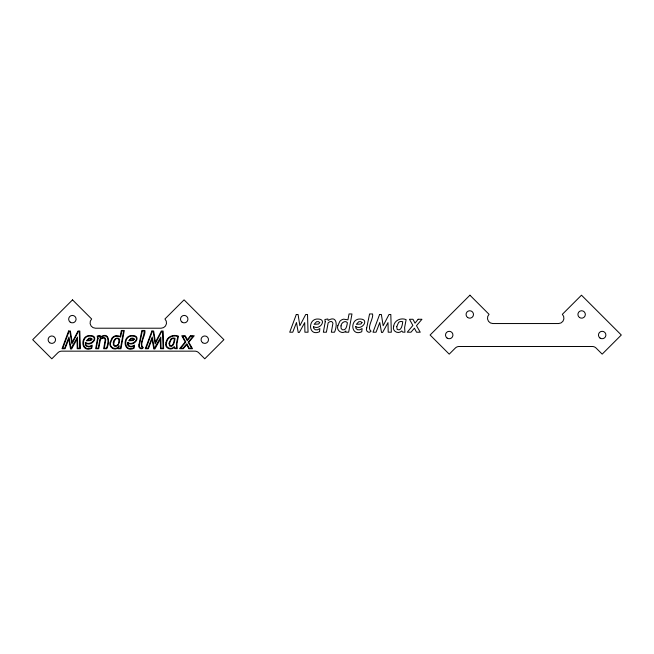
<?xml version="1.0" encoding="UTF-8"?>
<svg xmlns="http://www.w3.org/2000/svg" width="654" height="654" viewBox="0 0 654 654"><rect width="100%" height="100%" fill="white"/><g stroke="black" fill="none" stroke-linecap="round" stroke-linejoin="round"><path stroke-width="0.98" d="M85.322 342.402L85.494 345.042L86.23 346.13L88.838 346.988L91.756 346.048L91.298 347.854C81.284 352.506 80.794 334.938 90.44 336.074C99.31 336.557 90.677 346.677 85.322 342.402M85.829 343.097L86.009 344.838L87.571 346.26L89.655 346.342L92.149 345.091L91.797 348.271C80.516 353.43 79.731 334.815 90.448 335.527C99.751 335.739 92.075 347.184 85.829 343.097M127.571 342.402L127.751 345.042L128.486 346.13L131.094 346.988L134.013 346.048L133.555 347.854C123.541 352.506 123.05 334.938 132.697 336.074C141.566 336.557 132.934 346.677 127.571 342.402M128.086 343.097L128.266 344.838L129.827 346.26L131.912 346.342L134.405 345.091L134.054 348.271C122.764 353.43 121.987 334.815 132.705 335.527C142.008 335.739 134.332 347.184 128.086 343.097M313.528 326.591L313.707 328.333L315.269 329.755L317.362 329.829L319.855 328.586L319.504 331.758C308.214 336.924 307.437 318.31 318.146 319.021C327.45 319.234 319.773 330.679 313.528 326.591M355.784 326.591L355.964 328.333L357.525 329.755L359.61 329.829L362.103 328.586L361.76 331.758C350.47 336.924 349.694 318.31 360.403 319.021C369.706 319.234 362.03 330.679 355.784 326.591M169.051 343.17L169.492 345.966C173.817 348.255 174.7 340.799 175.043 338.232L173.424 337.995A3.483 3.483 0 0 0 170.841 339.083L169.051 343.17M169.59 343.244L169.885 345.574C173.555 347.2 173.948 340.759 174.405 338.69L173.416 338.543A2.943 2.943 0 0 0 171.225 339.467L169.59 343.244M396.749 326.665L397.191 329.461C401.515 331.75 402.406 324.294 402.741 321.727L401.123 321.49A3.483 3.483 0 0 0 398.539 322.577L396.749 326.665M97.544 338.306L95.672 348.713L98.705 348.713L100.43 339.41L101.803 338.38A3.581 3.581 0 0 1 104.174 338.143L105.237 339.647L103.659 348.713L106.79 348.713C109.578 342.786 109.872 331.202 100.43 336.916L100.152 335.469L97.193 336.009L97.544 338.306M98.084 338.306L96.318 348.173L98.255 348.173L99.931 339.132L103.348 337.497L105.13 338.02L105.785 339.63L104.313 348.173L106.34 348.173C109.431 341.96 108.744 331.603 100.062 337.848L99.719 336.099L97.838 336.442L98.084 338.306M113.305 342.385L113.379 344.805L114.605 346.285C118.636 347.495 119.298 341.846 119.674 339.164C117.606 336.377 113.256 339.451 113.305 342.385M113.845 342.467L113.91 344.65L114.818 345.77C122.65 345.827 117.9 331.603 113.845 342.467M325.242 321.801L323.37 332.207L326.403 332.207L328.128 322.904L329.51 321.874A3.581 3.581 0 0 1 331.872 321.637L332.943 323.141L331.357 332.207L334.488 332.207C337.276 326.281 337.57 314.697 328.128 320.411L327.85 318.964L324.891 319.504L325.242 321.801M341.012 325.88L341.086 328.3L342.304 329.779C346.342 330.989 346.996 325.34 347.372 322.659C345.304 319.871 340.963 322.945 341.012 325.88M110.158 342.214C108.27 347.012 114.769 351.419 118.186 347.503L117.957 348.713L120.965 348.713L124.268 330.466L121.342 330.466L120.23 336.336L115.962 335.674A6.679 6.679 0 0 0 112.096 337.905L110.158 342.214M110.69 342.304C108.621 347.691 116.714 351.002 119.069 345.745L118.611 348.173L120.516 348.173L123.614 331.006L121.791 331.006L120.63 337.129L118.889 336.303L116.069 336.213A6.148 6.148 0 0 0 112.504 338.265L110.69 342.304M337.856 325.708C335.968 330.507 342.467 334.913 345.884 330.998L345.655 332.207L348.664 332.207L351.966 313.961L349.04 313.961L347.928 319.831L343.661 319.168A6.679 6.679 0 0 0 339.794 321.4L337.856 325.708M165.969 342.696C164.072 347.715 170.727 351.157 174.103 347.421L174.961 348.631L177.242 348.713L176.915 344.078L178.411 336.131C173.236 333.957 166.623 336.81 165.969 342.696M166.508 342.786C164.62 347.74 171.397 350.454 174.266 346.587L175.182 348.124L176.572 348.173L176.376 344.004L177.79 336.54C172.991 334.644 167.089 337.448 166.508 342.786M393.675 326.191C391.771 331.21 398.425 334.652 401.801 330.916L402.66 332.126L404.94 332.207L404.613 327.564L406.118 319.626C400.935 317.452 394.321 320.305 393.675 326.191M139 344.478C137.463 347.388 141.411 350.56 143.365 347.699C138.566 344.356 146.112 335.077 144.861 330.466L141.861 330.466L139 344.478M139.539 344.544C138.738 346.35 140.013 349.154 142.212 348.067C139.465 343.53 144.387 336.156 144.199 331.006L142.302 331.006L139.539 344.544M366.698 327.973C365.161 330.883 369.109 334.055 371.063 331.194C366.273 327.85 373.818 318.572 372.559 313.961L369.567 313.961L366.698 327.973M91.478 339.132L90.653 340.047L87.284 340.382L89.026 338.747L91.478 339.132M92.026 339.091L90.89 340.538L86.41 340.808L88.821 338.241L90.734 338.11L92.026 339.091M133.735 339.132L132.909 340.047L129.541 340.382L131.282 338.747L133.735 339.132M134.283 339.091L133.146 340.538L128.666 340.808L131.07 338.241L132.991 338.11L134.283 339.091M319.732 322.586L318.596 324.032L314.108 324.302L316.52 321.735L318.441 321.604L319.732 322.586M361.989 322.586L360.853 324.032L356.365 324.302L358.776 321.735L360.697 321.604L361.989 322.586M68.605 331.006L62.032 348.713L65.065 348.713L68.776 339.034L70.526 348.958L71.629 348.958L77.008 339.132L77.213 348.713L80.328 348.713L79.821 331.006L78.006 331.006L72.161 342.238L70.37 331.006L68.605 331.006M68.981 331.545L62.809 348.173L64.689 348.173L68.964 337.014L70.984 348.418L77.507 337.096L77.744 348.173L79.772 348.173L79.297 331.545L78.341 331.545L71.883 343.939L69.913 331.545L68.981 331.545M151.9 331.006L145.319 348.713L148.352 348.713L152.063 339.034L153.821 348.958L154.916 348.958L160.295 339.132L160.5 348.713L163.623 348.713L163.116 331.006L161.301 331.006L155.448 342.238L153.657 331.006L151.9 331.006M152.276 331.545L146.095 348.173L147.984 348.173L152.259 337.014L154.27 348.418L160.794 337.096L161.031 348.173L163.067 348.173L162.584 331.545L161.628 331.545L155.17 343.939L153.2 331.545L152.276 331.545M296.303 314.5L289.73 332.207L292.763 332.207L296.475 322.528L298.224 332.453L299.328 332.453L304.707 322.626L304.911 332.207L308.034 332.207L307.519 314.5L305.712 314.5L299.859 325.733L298.069 314.5L296.303 314.5M379.598 314.5L373.025 332.207L376.058 332.207L379.77 322.528L381.519 332.453L382.615 332.453L387.994 322.626L388.206 332.207L391.321 332.207L390.814 314.5L388.999 314.5L383.154 325.733L381.364 314.5L379.598 314.5M190.445 335.772L187.322 339.696L185.278 335.772L181.755 335.772L185.18 341.96L179.548 348.713L183.275 348.713L186.717 344.691L188.843 348.713L192.529 348.713L188.777 342.214L194.246 335.772L190.445 335.772M190.706 336.311L187.224 340.685L184.951 336.311L182.67 336.311L185.834 342.017L180.708 348.173L183.022 348.173L186.823 343.734L189.169 348.173L191.597 348.173L188.115 342.156L193.077 336.311L190.706 336.311M418.143 319.266L415.02 323.19L412.985 319.266L409.453 319.266L412.887 325.455L407.254 332.207L410.974 332.207L414.415 328.185L416.549 332.207L420.236 332.207L416.475 325.708L421.953 319.266L418.143 319.266M72.52 299.867L32.7 339.688L51.821 358.809L57.887 352.743A5.412 5.412 0 0 1 61.705 351.157L194.884 351.157A5.404 5.404 0 0 1 198.71 352.735L204.776 358.801L223.897 339.679L184.068 299.859L164.947 318.98A5.404 5.404 0 0 1 161.129 328.21L95.468 328.218A5.412 5.412 0 0 1 91.642 318.98L72.52 299.867M469.932 295.199L430.103 335.02L449.224 354.141L455.29 348.075A5.412 5.412 0 0 1 459.116 346.489L592.295 346.489A5.404 5.404 0 0 1 596.121 348.075L602.179 354.133L621.3 335.012L581.48 295.191L562.358 314.312A5.404 5.404 0 0 1 558.532 323.542L492.871 323.55A5.412 5.412 0 0 1 489.045 314.312L469.932 295.199M579.493 317.509A3.72 3.72 0 0 0 585.33 314.787A3.72 3.72 0 0 0 580.057 311.091A3.72 3.72 0 0 0 579.493 317.509M467.643 317.509A3.72 3.72 0 0 0 473.48 314.787A3.72 3.72 0 0 0 468.207 311.1A3.72 3.72 0 0 0 467.643 317.509M600.045 338.061A3.72 3.72 0 0 0 605.882 335.339A3.72 3.72 0 0 0 600.609 331.643A3.72 3.72 0 0 0 600.045 338.061M447.091 338.069A3.72 3.72 0 0 0 452.928 335.347A3.72 3.72 0 0 0 447.655 331.652A3.72 3.72 0 0 0 447.091 338.069M70.24 322.177A3.72 3.72 0 0 0 76.077 319.454A3.72 3.72 0 0 0 70.804 315.768A3.72 3.72 0 0 0 70.24 322.177M182.09 322.177A3.72 3.72 0 0 0 187.927 319.454A3.72 3.72 0 0 0 182.646 315.759A3.72 3.72 0 0 0 182.09 322.177M49.688 342.729A3.72 3.72 0 0 0 55.525 340.006A3.72 3.72 0 0 0 50.252 336.32A3.72 3.72 0 0 0 49.688 342.729M202.642 342.729A3.72 3.72 0 0 0 208.479 340.006A3.72 3.72 0 0 0 203.206 336.311A3.72 3.72 0 0 0 202.642 342.729"/></g></svg>
